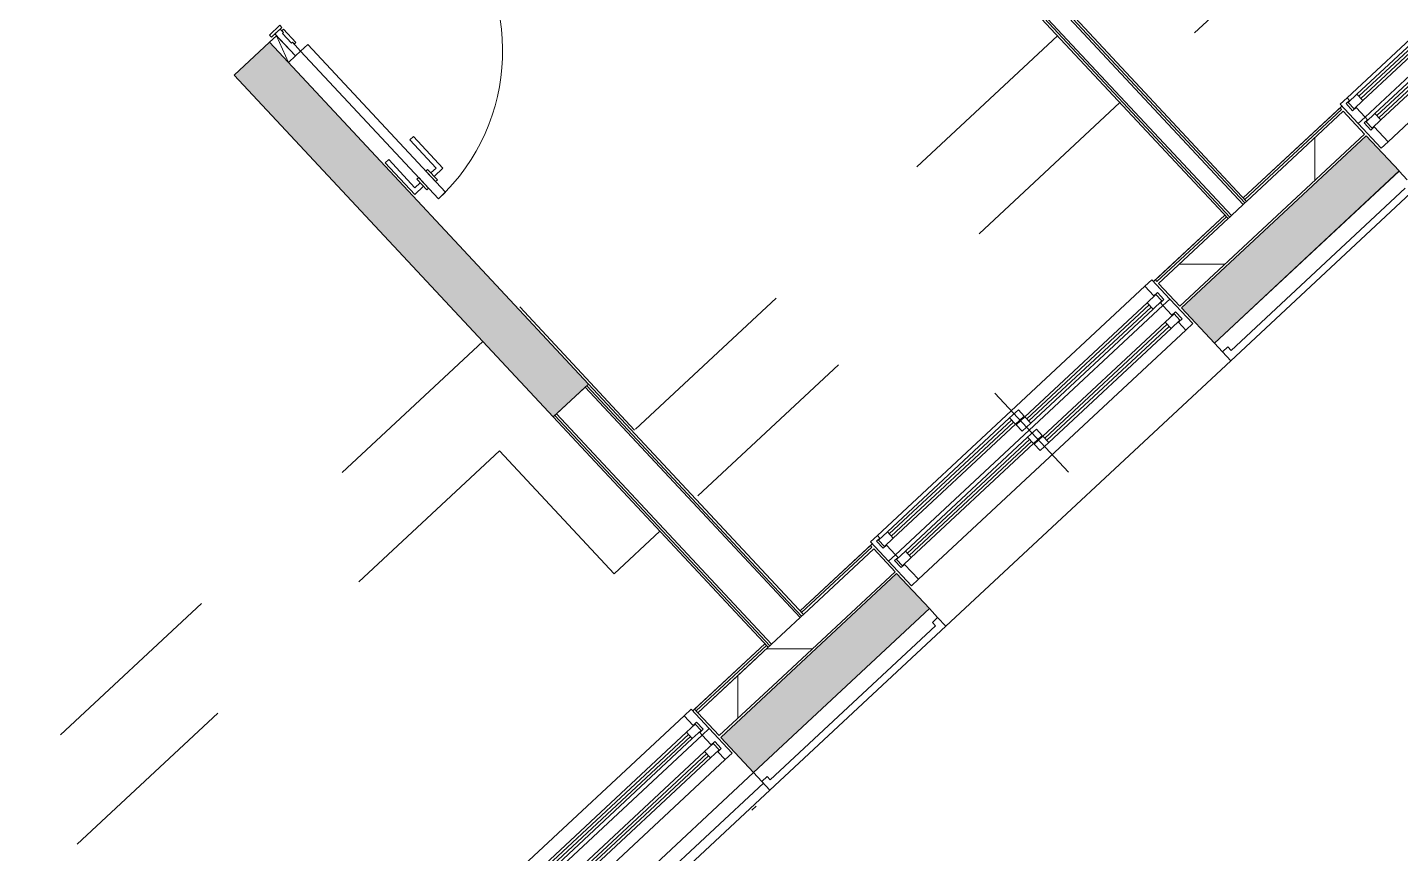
# Model space of a CAD drawing. Header units: millimetres. Extents: x -71377 to 516042, y -145869 to 441446.
# Drawn here: x 187261 to 192970, y 143795 to 147232 of the extents above; entities that cross this region are included whole.
import ezdxf

# ---------------------------------------------------------------- set-up
doc = ezdxf.new("R2010")
doc.units = ezdxf.units.MM
doc.header["$LTSCALE"] = 1000
doc.linetypes.add('_점선_S_', pattern=[1.6, 0.8, -0.8])
for name, color, linetype, lineweight in [('A-door', 4, 'Continuous', 5), ('A-door-hdln', 8, 'Continuous', 5), ('A-ele-8', 8, 'Continuous', 5), ('A-fnsh', 5, 'Continuous', 5), ('A-fnsh-4', 4, 'Continuous', 5), ('A-furn', 6, 'Continuous', 5), ('A-glas', 5, 'Continuous', 5), ('A-hat', 251, 'Continuous', 5), ('A-insu', 251, 'Continuous', 5), ('A-rail', 6, 'Continuous', 5), ('A-wind', 4, 'Continuous', 5), ('A-wind-hdln', 8, 'Continuous', 5), ('A_cwall', 2, 'Continuous', 5), ('A_fnsh-4', 4, 'Continuous', 5), ('AA_국기봉', 6, 'Continuous', 9), ('AA_발코니선', 4, '_점선_S_', 5)]:
    doc.layers.add(name, color=color, linetype=linetype, lineweight=lineweight)

# ---------------------------------------------------------------- blocks, each defined once
blk = doc.blocks.new('세대외여닫이문 - _A_WD_9x23_90도-V30-지반층 배치도')
at = {"layer": 'A-door'}
for p, q in [((-470, 77), (-410, 77)), ((-470, 65), (-470, 77)), ((-410, 65), (-470, 65)), ((-450, 65), (-420, 65)), ((-450, -60), (-450, 65)), ((-420, 65), (-420, 45)), ((-410, 77), (-410, 65)), ((410, 77), (470, 77)), ((410, 65), (410, 77)), ((470, 65), (410, 65)), ((420, 65), (450, 65)), ((420, 45), (420, 65)), ((450, 65), (450, -60)), ((470, 77), (470, 65)), ((-425, 45), (-425, -10)), ((-420, 45), (-425, 45)), ((-425, 45), (-420, 45)), ((-425, -10), (-425, 45)), ((-420, 45), (-420, 55)), ((-420, 55), (-410, 55)), ((-410, 55), (-410, -20)), ((410, 55), (420, 55)), ((410, -20), (410, 55)), ((420, 55), (420, 45)), ((420, 45), (425, 45)), ((425, 45), (420, 45)), ((425, 45), (425, -10)), ((425, -10), (425, 45)), ((450, 55), (490, 55)), ((450, -60), (450, 55)), ((-425, -10), (-420, -10)), ((-420, -10), (-425, -10)), ((-420, -10), (-420, -60)), ((-420, -20), (-420, -10)), ((-410, -20), (-420, -20)), ((420, -20), (410, -20)), ((420, -10), (420, -20)), ((425, -10), (420, -10)), ((420, -10), (425, -10)), ((420, -60), (420, -10)), ((-420, -60), (-450, -60)), ((380, -60), (380, -900)), ((380, -60), (420, -60)), ((420, -60), (420, -900)), ((450, -60), (420, -60)), ((490, -60), (450, -60)), ((380, -900), (420, -900))]:
    blk.add_line(p, q, dxfattribs=at)
at = {"layer": 'A-door-hdln'}
for p, q in [((-420, 45), (-420, 65)), ((420, 65), (420, 45)), ((-425, 45), (-420, 45)), ((-420, 45), (-425, 45)), ((-410, 55), (-420, 55)), ((420, 55), (410, 55)), ((420, 45), (420, 55)), ((425, 45), (420, 45)), ((420, 45), (425, 45)), ((490, -60), (450, 55)), ((-420, -10), (-425, -10)), ((-425, -10), (-420, -10)), ((-420, -60), (-420, -10)), ((-420, -10), (-420, -20)), ((-420, -20), (-410, -20)), ((410, -20), (420, -20)), ((420, -10), (425, -10)), ((420, -20), (420, -10)), ((420, -10), (420, -60)), ((425, -10), (420, -10)), ((320, -820), (320, -640)), ((320, -640), (340, -640)), ((340, -640), (340, -800)), ((480, -640), (460, -640)), ((460, -640), (460, -800)), ((480, -820), (480, -640)), ((370, -780), (380, -780)), ((370, -840), (370, -780)), ((380, -780), (380, -840)), ((420, -780), (420, -840)), ((430, -780), (420, -780)), ((430, -840), (430, -780)), ((370, -820), (320, -820)), ((340, -800), (370, -800)), ((380, -840), (370, -840)), ((420, -840), (430, -840)), ((460, -800), (430, -800)), ((430, -820), (480, -820))]:
    blk.add_line(p, q, dxfattribs=at)
blk.add_arc((420, -60), 840, 180, 270, dxfattribs=at)
blk = doc.blocks.new('미서기창__이중창_ - _A_PW_16X12-2154979-지반층 배치도')
at = {"layer": 'A-glas'}
for p, q in [((25, 176), (720, 176)), ((-720, 136), (-25, 136)), ((-720, 124), (-25, 124)), ((25, 164), (720, 164)), ((25, 66), (720, 66)), ((-720, 26), (-25, 26)), ((-720, 14), (-25, 14)), ((25, 54), (720, 54))]:
    blk.add_line(p, q, dxfattribs=at)
at = {"layer": 'A-wind'}
for p, q in [((-800, 95), (-800, 235)), ((-800, 235), (-760, 235)), ((-760, 235), (-760, 150)), ((760, 235), (800, 235)), ((760, 190), (760, 235)), ((800, 235), (800, 95)), ((-25, 188), (25, 188)), ((-25, 152), (-25, 188)), ((25, 188), (25, 152)), ((720, 188), (770, 188)), ((720, 152), (720, 188)), ((780, 190), (760, 190)), ((770, 188), (770, 152)), ((780, 150), (780, 190)), ((-760, 150), (-780, 150)), ((-780, 150), (-780, 110)), ((-770, 148), (-720, 148)), ((-770, 112), (-770, 148)), ((-720, 148), (-720, 112)), ((25, 152), (-25, 152)), ((-25, 148), (25, 148)), ((-25, 112), (-25, 148)), ((25, 148), (25, 112)), ((770, 152), (720, 152)), ((760, 95), (760, 150)), ((760, 150), (780, 150)), ((-760, 95), (-800, 95)), ((-800, 95), (-800, -15)), ((-780, 110), (-760, 110)), ((-720, 112), (-770, 112)), ((-760, 110), (-760, 95)), ((-760, 40), (-760, 95)), ((25, 112), (-25, 112)), ((-25, 78), (25, 78)), ((-25, 42), (-25, 78)), ((25, 78), (25, 42)), ((720, 78), (770, 78)), ((720, 42), (720, 78)), ((800, 95), (760, 95)), ((760, 80), (760, 95)), ((780, 80), (760, 80)), ((770, 78), (770, 42)), ((780, 40), (780, 80)), ((800, 95), (800, -15)), ((-780, 0), (-780, 40)), ((-780, 40), (-760, 40)), ((-760, 0), (-780, 0)), ((-770, 38), (-720, 38)), ((-770, 2), (-770, 38)), ((-720, 2), (-770, 2)), ((-760, -15), (-760, 0)), ((-720, 38), (-720, 2)), ((25, 42), (-25, 42)), ((-25, 38), (25, 38)), ((-25, 2), (-25, 38)), ((25, 2), (-25, 2)), ((25, 38), (25, 2)), ((770, 42), (720, 42)), ((760, -15), (760, 40)), ((760, 40), (780, 40)), ((-800, -15), (-760, -15)), ((800, -15), (760, -15))]:
    blk.add_line(p, q, dxfattribs=at)
at = {"layer": 'A-wind-hdln'}
for p, q in [((0, 335), (0, -115)), ((-760, 235), (760, 235)), ((25, 188), (720, 188)), ((-720, 148), (-25, 148)), ((25, 152), (720, 152)), ((760, 95), (-760, 95)), ((-720, 112), (-25, 112)), ((25, 78), (720, 78)), ((-720, 38), (-25, 38)), ((-720, 2), (-25, 2)), ((25, 42), (720, 42)), ((760, -15), (-760, -15))]:
    blk.add_line(p, q, dxfattribs=at)
blk = doc.blocks.new('미서기창__이중창_2단_ - _A_PW_27X20-2285641-지반층 배치도')
at = {"layer": 'A-glas'}
for p, q in [((-325, 96), (1270, 96)), ((-325, 84), (1270, 84)), ((-1270, 56), (-375, 56)), ((-1270, 44), (-375, 44)), ((-1270, -54), (-375, -54)), ((-325, -14), (1270, -14)), ((-325, -26), (1270, -26)), ((-1270, -66), (-375, -66))]:
    blk.add_line(p, q, dxfattribs=at)
at = {"layer": 'A-wind'}
for p, q in [((-1350, 15), (-1350, 155)), ((-1350, 155), (-1310, 155)), ((-1310, 155), (-1310, 70)), ((1310, 155), (1350, 155)), ((1310, 110), (1310, 155)), ((1350, 155), (1350, 15)), ((-1310, 70), (-1330, 70)), ((-1330, 70), (-1330, 30)), ((-1320, 68), (-1270, 68)), ((-1320, 32), (-1320, 68)), ((-1270, 68), (-1270, 32)), ((-375, 108), (-325, 108)), ((-375, 72), (-375, 108)), ((-325, 72), (-375, 72)), ((-375, 68), (-325, 68)), ((-375, 32), (-375, 68)), ((-325, 108), (-325, 72)), ((-325, 68), (-325, 32)), ((1270, 108), (1320, 108)), ((1270, 72), (1270, 108)), ((1320, 72), (1270, 72)), ((1330, 110), (1310, 110)), ((1310, 15), (1310, 70)), ((1310, 70), (1330, 70)), ((1320, 108), (1320, 72)), ((1330, 70), (1330, 110)), ((-1310, 15), (-1350, 15)), ((-1350, 15), (-1350, -95)), ((-1330, 30), (-1310, 30)), ((-1270, 32), (-1320, 32)), ((-1310, 30), (-1310, 15)), ((-1310, -40), (-1310, 15)), ((-325, 32), (-375, 32)), ((1350, 15), (1310, 15)), ((1310, 0), (1310, 15)), ((1350, 15), (1350, -95)), ((-1330, -80), (-1330, -40)), ((-1330, -40), (-1310, -40)), ((-1320, -42), (-1270, -42)), ((-1320, -78), (-1320, -42)), ((-1270, -42), (-1270, -78)), ((-375, -2), (-325, -2)), ((-375, -38), (-375, -2)), ((-325, -38), (-375, -38)), ((-375, -42), (-325, -42)), ((-375, -78), (-375, -42)), ((-325, -2), (-325, -38)), ((-325, -42), (-325, -78)), ((1270, -2), (1320, -2)), ((1270, -38), (1270, -2)), ((1320, -38), (1270, -38)), ((1330, 0), (1310, 0)), ((1310, -95), (1310, -40)), ((1310, -40), (1330, -40)), ((1320, -2), (1320, -38)), ((1330, -40), (1330, 0)), ((-1350, -95), (-1310, -95)), ((-1310, -80), (-1330, -80)), ((-1270, -78), (-1320, -78)), ((-1310, -95), (-1310, -80)), ((-325, -78), (-375, -78)), ((1350, -95), (1310, -95))]:
    blk.add_line(p, q, dxfattribs=at)
at = {"layer": 'A-wind-hdln'}
for p, q in [((-350, 255), (-350, -195)), ((-1310, 155), (1310, 155)), ((-1270, 68), (-375, 68)), ((-325, 108), (1270, 108)), ((-325, 72), (1270, 72)), ((1310, 15), (-1310, 15)), ((-1270, 32), (-375, 32)), ((-1270, -42), (-375, -42)), ((-325, -2), (1270, -2)), ((-325, -38), (1270, -38)), ((1310, -95), (-1310, -95)), ((-1270, -78), (-375, -78))]:
    blk.add_line(p, q, dxfattribs=at)
blk = doc.blocks.new('국기봉_일반모델_ - 국기봉_일반모델_-2074879-지반층 배치도')
at = {"layer": 'AA_국기봉'}
blk.add_line((2.5, -60), (27.5, -60), dxfattribs=at)
blk = doc.blocks.new('난간 - 난간-V35-지반층 배치도')
at = {"layer": 'A-rail'}
for p, q in [((8785, -7305), (6065, -7305)), ((6065, -7365), (8785, -7365))]:
    blk.add_line(p, q, dxfattribs=at)
blk = doc.blocks.new('대장2_59A_1층_rvt-2-지반층 배치도')
at = {"layer": 'A-hat'}
h = blk.add_hatch(dxfattribs=at)
h.set_pattern_fill('FP_73', color=256, style=0, pattern_type=2)
h.set_pattern_definition([(0, (-96985.9, -23353.2), (0, 800), []), (270, (-96985.9, -23353.2), (800, 5e-14), [])])
h.paths.add_polyline_path([(-75217.3, -125254.6), (-74807.7, -124872.7), (-74896.4, -124777.6), (-75306, -125159.5)])
h.paths.add_polyline_path([(-72818.5, -123017.6), (-72087.1, -122335.6), (-72175.8, -122240.5), (-72907.1, -122922.5)])
h.paths.add_polyline_path([(-70902.3, -121230.8), (-70134.4, -120514.7), (-70223, -120419.6), (-70991, -121135.7), (-70929.4, -121201.7)])
h.paths.add_polyline_path([(-68949.6, -119409.9), (-68547.4, -119034.8), (-68636, -118939.7), (-69038.3, -119314.8), (-68988.1, -119368.6)])
at = {"layer": 'A-ele-8'}
for p, q in [((-70236.7, -120405), (-70230.2, -120411.9)), ((-70998.1, -121128), (-71004.6, -121121.1)), ((-72189.4, -122225.9), (-72182.9, -122232.9)), ((-72907.1, -122922.5), (-72920.8, -122907.9))]:
    blk.add_line(p, q, dxfattribs=at)
at = {"layer": 'A-fnsh'}
for p, q in [((-70229.4, -120398.2), (-70638.9, -120780.1)), ((-70715.7, -120851.7), (-71011.9, -121127.9)), ((-72182.1, -122219.1), (-72481.9, -122498.7)), ((-72628.2, -122635.1), (-72928.1, -122914.7))]:
    blk.add_line(p, q, dxfattribs=at)
at = {"layer": 'A-fnsh-4'}
for p, q in [((-72845.7, -118427.6), (-70632.2, -120801.2)), ((-72849.9, -118549.1), (-70695.1, -120859.8)), ((-70639.2, -120807.7), (-70688.2, -120853.4)), ((-73368.7, -121561.8), (-72475.3, -122519.8)), ((-73501, -121685.2), (-72607.6, -122643.3)), ((-72482.2, -122526.3), (-72600.7, -122636.8)), ((-72614.6, -122649.7), (-72907.1, -122922.5)), ((-72684.2, -122714.7), (-72614.6, -122649.7)), ((-72907.1, -122922.5), (-72684.2, -122714.7))]:
    blk.add_line(p, q, dxfattribs=at)
at = {"layer": 'A-insu'}
for p, q in [((-70625.3, -120794.7), (-70223, -120419.6)), ((-70223, -120419.6), (-70134.4, -120514.7)), ((-70134.4, -120514.7), (-70902.3, -121230.8)), ((-70991, -121135.7), (-70702.1, -120866.3)), ((-70902.3, -121230.8), (-70991, -121135.7)), ((-73494.1, -121678.7), (-73375.6, -121568.2)), ((-72468.3, -122513.3), (-72175.8, -122240.5)), ((-72175.8, -122240.5), (-72087.1, -122335.6)), ((-72087.1, -122335.6), (-72595.5, -122809.8)), ((-72621.7, -122642.1), (-72614.6, -122649.7)), ((-72595.5, -122809.8), (-72818.5, -123017.6)), ((-72907.1, -122922.5), (-72914.3, -122914.9)), ((-72818.5, -123017.6), (-72907.1, -122922.5))]:
    blk.add_line(p, q, dxfattribs=at)
at = {"layer": 'A_fnsh-4'}
for p, q in [((-72845.2, -118414.2), (-70625.3, -120794.7)), ((-72846.1, -118441), (-70639.2, -120807.7)), ((-70702.1, -120866.3), (-72850.4, -118562.6)), ((-72849.4, -118535.7), (-70688.2, -120853.4)), ((-70638.9, -120780.1), (-70236.7, -120405)), ((-70230.2, -120411.9), (-70632.5, -120787)), ((-70236.7, -120405), (-70230.2, -120411.9)), ((-70632.2, -120801.2), (-70639.2, -120807.7)), ((-70632.5, -120787), (-70638.9, -120780.1)), ((-70625.3, -120794.7), (-70632.2, -120801.2)), ((-71004.6, -121121.1), (-70715.7, -120851.7)), ((-70709.2, -120858.6), (-70998.1, -121128)), ((-70715.7, -120851.7), (-70709.2, -120858.6)), ((-70695.1, -120859.8), (-70702.1, -120866.3)), ((-70688.2, -120853.4), (-70695.1, -120859.8)), ((-70998.1, -121128), (-71004.6, -121121.1)), ((-73375.6, -121568.2), (-73368.7, -121561.8)), ((-73375.6, -121568.2), (-72482.2, -122526.3)), ((-73368.7, -121561.8), (-73361.7, -121555.3)), ((-73361.7, -121555.3), (-72468.3, -122513.3)), ((-73508, -121691.7), (-73501, -121685.2)), ((-72614.6, -122649.7), (-73508, -121691.7)), ((-73501, -121685.2), (-73494.1, -121678.7)), ((-73494.1, -121678.7), (-72600.7, -122636.8)), ((-72481.9, -122498.7), (-72189.4, -122225.9)), ((-72182.9, -122232.9), (-72475.5, -122505.7)), ((-72189.4, -122225.9), (-72182.9, -122232.9)), ((-72475.3, -122519.8), (-72482.2, -122526.3)), ((-72475.5, -122505.7), (-72481.9, -122498.7)), ((-72468.3, -122513.3), (-72475.3, -122519.8)), ((-72920.8, -122907.9), (-72628.2, -122635.1)), ((-72628.2, -122635.1), (-72621.7, -122642.1)), ((-72600.7, -122636.8), (-72607.6, -122643.3)), ((-72621.7, -122642.1), (-72914.3, -122914.9)), ((-72607.6, -122643.3), (-72614.6, -122649.7)), ((-72914.3, -122914.9), (-72920.8, -122907.9))]:
    blk.add_line(p, q, dxfattribs=at)
at = {"layer": 'AA_발코니선'}
for p, q in [((-69086.1, -118457), (-71076.8, -120313.3)), ((-71411.4, -120105.7), (-73170.3, -121745.9)), ((-71152.2, -120383.6), (-72918.4, -122030.7)), ((-73170.3, -121745.9), (-73647.7, -121234)), ((-73801.2, -121377.2), (-76412.2, -123811.9)), ((-73732.2, -121832.4), (-75944.6, -123895.5)), ((-73254.8, -122344.4), (-73732.2, -121832.4)), ((-73064.7, -122167.1), (-73254.8, -122344.4))]:
    blk.add_line(p, q, dxfattribs=at)
at = {"layer": 'A-door-hdln', "extrusion": (0, 0, -1), "zscale": -1, "rotation": 316.9999987515239}
blk.add_blockref('세대외여닫이문 - _A_WD_9x23_90도-V30-지반층 배치도', (74292.3, -119838.8), dxfattribs=at)
at = {"layer": 'A-furn', "extrusion": (0, 0, -1), "zscale": -1, "rotation": 316.9999987515239}
blk.add_blockref('국기봉_일반모델_ - 국기봉_일반모델_-2074879-지반층 배치도', (72703.3, -123265.7), dxfattribs=at)
at = {"layer": 'A-rail', "extrusion": (0, 0, -1), "zscale": -1, "rotation": 316.9999987515239}
blk.add_blockref('난간 - 난간-V35-지반층 배치도', (73221.6, -113692.3), dxfattribs=at)
at = {"layer": 'A-wind-hdln', "extrusion": (0, 0, -1), "zscale": -1}
for name, p, rotation in [('미서기창__이중창_ - _A_PW_16X12-2154979-지반층 배치도', (69641.1, -119856), 136.9999987515239), ('미서기창__이중창_ - _A_PW_16X12-2154979-지반층 배치도', (71593.8, -121677), 136.9999987515239), ('미서기창__이중창_2단_ - _A_PW_27X20-2285641-지반층 배치도', (73857.4, -123897.6), 136.9999987515237)]:
    blk.add_blockref(name, p, dxfattribs=dict(at, rotation=rotation))

msp = doc.modelspace()

# ---------------------------------------------------------------- hatches: boundary and pattern name
at = {"layer": 'A-hat'}
for points in [[(189447.4, 145611.5), (189593.7, 145747.9), (188267.2, 147170.4), (188120.9, 147034), (189298.2, 145771.5)], [(192196.3, 145918.8), (192964.3, 146634.9), (192827.9, 146781.1), (192059.9, 146065), (192107, 146014.6)], [(190280.2, 144131.9), (191011.5, 144813.9), (190875.1, 144960.2), (190143.8, 144278.2), (190191, 144227.6)]]:
    msp.add_hatch(color=256, dxfattribs=at).paths.add_polyline_path(points)

# ---------------------------------------------------------------- linework, layer by layer
at = {"layer": 'A-ele-8'}
for p, q in [((192264.5, 145845.6), (191079.7, 144740.8)), ((190348.4, 144058.8), (188359.1, 142203.7))]:
    msp.add_line(p, q, dxfattribs=at)
at = {"layer": 'A-insu'}
for p, q in [((192964.2, 146634.8), (192196.3, 145918.7)), ((192998.3, 146598.3), (192964.2, 146634.8)), ((192196.3, 145918.7), (192230.4, 145882.2)), ((191011.5, 144813.9), (190280.2, 144131.9)), ((191045.6, 144777.3), (191011.5, 144813.9)), ((190280.2, 144131.9), (190314.3, 144095.3))]:
    msp.add_line(p, q, dxfattribs=at)
at = {"layer": 'A_cwall'}
for p, q in [((188267.2, 147170.4), (188120.9, 147034)), ((189593.7, 145747.9), (188267.2, 147170.4)), ((188120.9, 147034), (189447.4, 145611.5)), ((192827.9, 146781.1), (192059.9, 146065)), ((192964.3, 146634.9), (192827.9, 146781.1)), ((192196.3, 145918.8), (192964.3, 146634.9)), ((192059.9, 146065), (192196.3, 145918.8)), ((189447.4, 145611.5), (189593.7, 145747.9)), ((190875.1, 144960.2), (190143.8, 144278.2)), ((191011.5, 144813.9), (190875.1, 144960.2)), ((190280.2, 144131.9), (191011.5, 144813.9)), ((190143.8, 144278.2), (190280.2, 144131.9))]:
    msp.add_line(p, q, dxfattribs=at)
at = {"layer": 'A_fnsh-4'}
for p, q in [((192266, 145888), (192990, 146563.2)), ((192264.5, 145845.6), (193032.4, 146561.7)), ((192252.3, 145902.6), (192230.4, 145882.2)), ((192230.4, 145882.2), (192264.5, 145845.6)), ((192252.3, 145902.6), (192266, 145888)), ((190348.4, 144058.8), (191079.7, 144740.8)), ((190349.8, 144101.2), (191037.3, 144742.3)), ((191045.6, 144777.3), (191023.7, 144756.9)), ((191037.3, 144742.3), (191023.7, 144756.9)), ((191079.7, 144740.8), (191045.6, 144777.3)), ((190336.2, 144115.8), (190314.3, 144095.3)), ((190336.2, 144115.8), (190349.8, 144101.2)), ((190314.3, 144095.3), (190348.4, 144058.8))]:
    msp.add_line(p, q, dxfattribs=at)

# ---------------------------------------------------------------- block references
msp.add_blockref('대장2_59A_1층_rvt-2-지반층 배치도', (262955.4, 267303.1))

doc.saveas('drawing.dxf')
